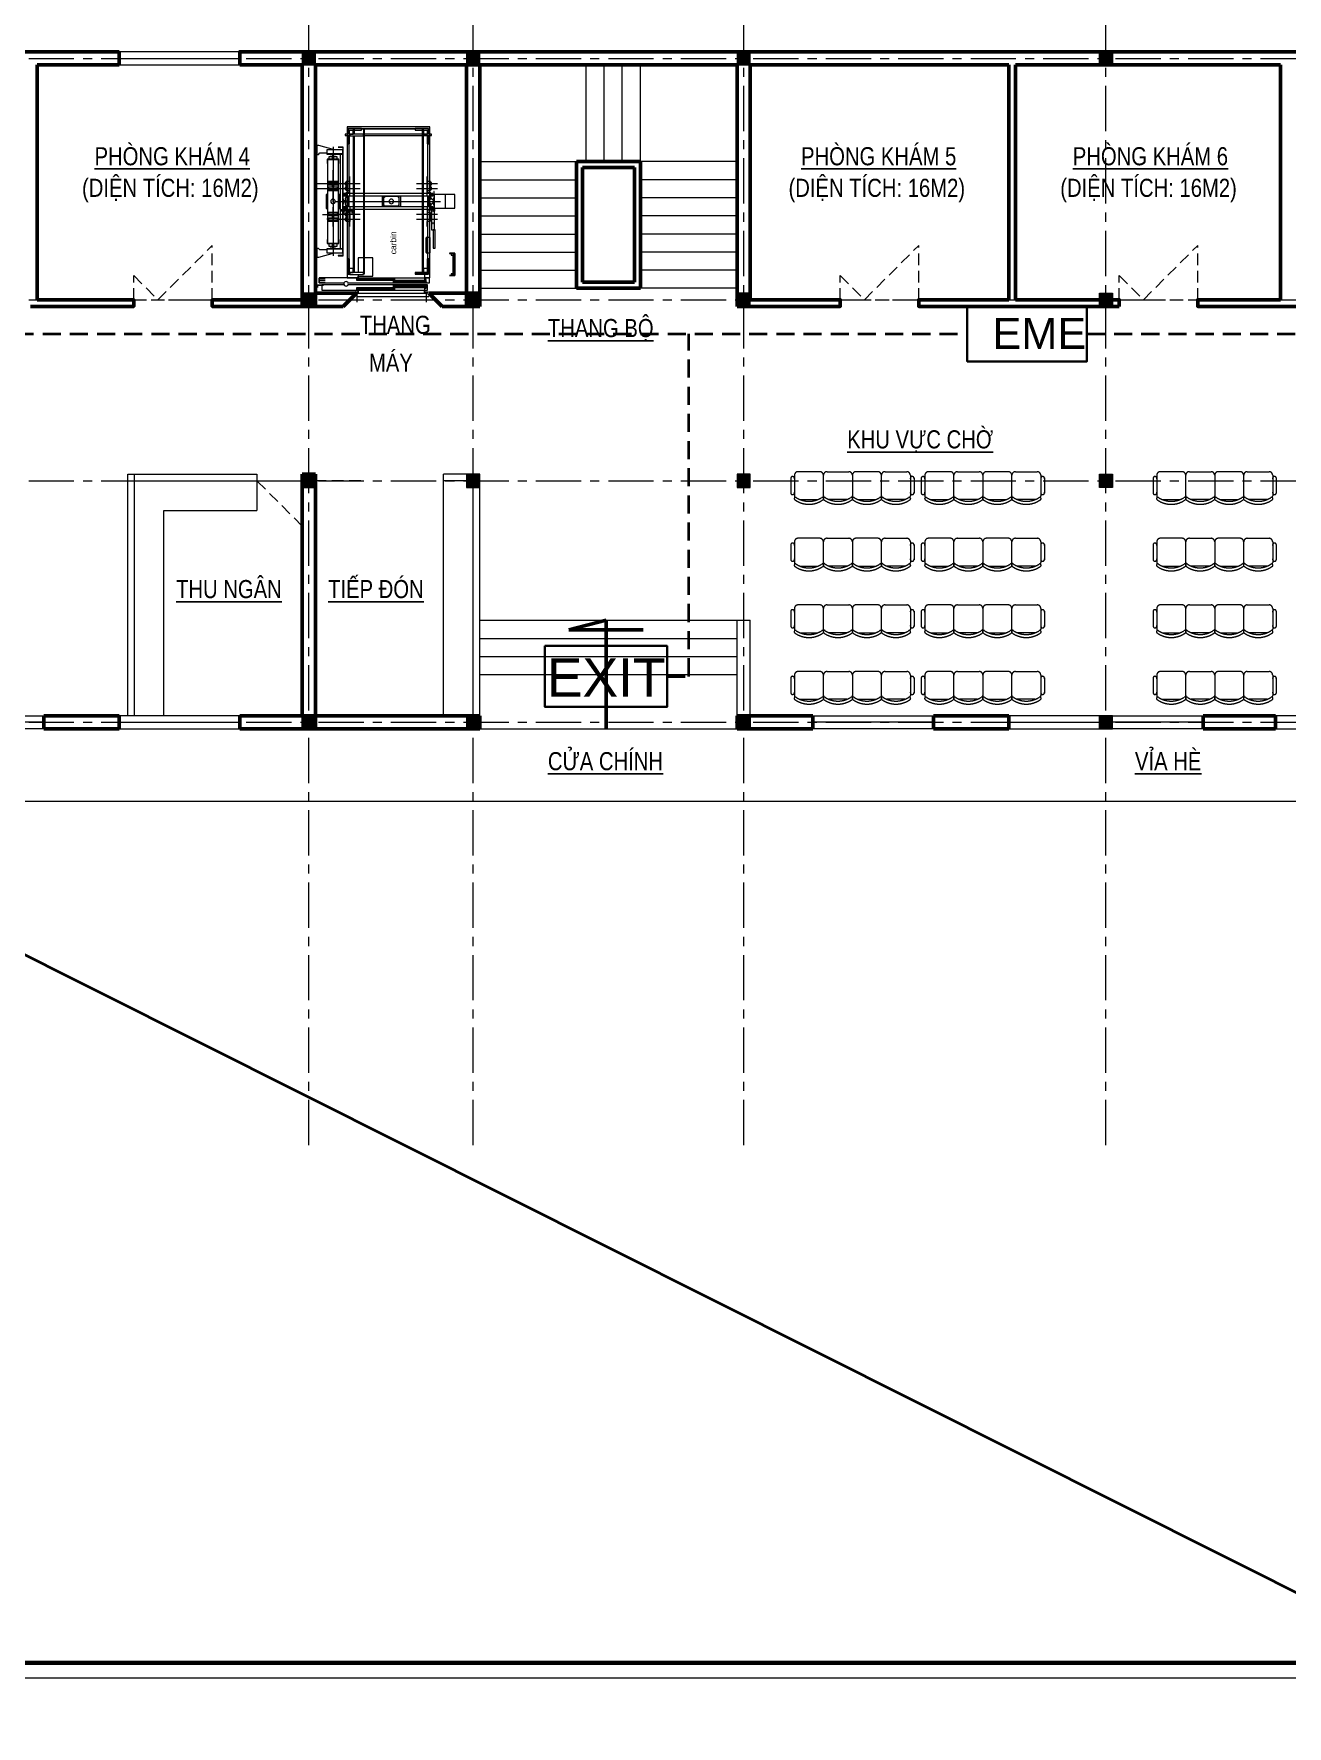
# Model space of a CAD drawing. Header units: millimetres. Extents: x 1109421 to 1726579, y -247837 to 144927.
# Drawn here: x 1323439 to 1344194, y -50294 to -22257 of the extents above; entities that cross this region are included whole.
import ezdxf
from ezdxf.enums import TextEntityAlignment as Align

# ---------------------------------------------------------------- set-up
doc = ezdxf.new("R2010")
doc.units = ezdxf.units.MM
doc.header["$LTSCALE"] = 600
doc.header["$MEASUREMENT"] = 0
for name, pattern in [('00_Hidden', [2.4, 1.6, -0.8]), ('CENTER', [2, 1.25, -0.25, 0.25, -0.25]), ('CHU VA GHI CHU - Copy$0$HIDDEN', [0.375, 0.25, -0.125]), ('DASHED', [0.75, 0.5, -0.25])]:
    doc.linetypes.add(name, pattern=pattern)
doc.layers.get('0').update_dxf_attribs({"lineweight": 0})
doc.layers.get('Defpoints').update_dxf_attribs({"lineweight": 0})
for name, color, linetype, lineweight in [('cat1', 30, 'Continuous', 50), ('cot', 40, 'Continuous', 13), ('HATCH-1', 250, 'Continuous', 9), ('Khungten_LCDI', 7, 'Continuous', 25), ('LC Net thay', 7, 'Continuous', 25), ('LC Text1', 3, 'Continuous', 20), ('LC Text2', 7, 'Continuous', 25), ('Noi that', 35, 'Continuous', 9), ('Noi that T2', 159, 'CHU VA GHI CHU - Copy$0$HIDDEN', 9), ('noithat', 125, 'Continuous', 9), ('PCCC - CHUA CHAY - ONG D80', 30, 'Continuous', 35), ('PCCC - EXIT - THIET BI', 5, 'Continuous', 30), ('PCCC-ATTOMAT', 3, 'Continuous', 30), ('PCCC-BAO CHAY - DAY', 3, 'DASHED', 35), ('thay1', 63, 'Continuous', 18), ('truc', 76, 'CENTER', 9)]:
    doc.layers.add(name, color=color, linetype=linetype, lineweight=lineweight)
doc.styles.add('chu theo TCVN', font='arial.ttf')
doc.styles.add('Khungten', font='VHAVAN.TTF', dxfattribs={"width": 0.9, "height": 5000})
doc.styles.add('T2', font='VHARIAL.TTF', dxfattribs={"width": 0.8})
doc.styles.add('Than may th7-8 - 110518$0$ARIAL', font='arial.ttf')
doc.styles.add('Title', font='VHBLACK.TTF')

# ---------------------------------------------------------------- blocks, each defined once
blk = doc.blocks.new('c330x450')
at = {"layer": 'cot', "ltscale": 2}
h = blk.add_hatch(color=256, dxfattribs=at)
h.dxf.hatch_style = 1
h.paths.add_polyline_path([(897343, 22412), (897563, 22412), (897563, 22632), (897343, 22632)])
blk.add_lwpolyline([(897343, 22412), (897563, 22412), (897563, 22632), (897343, 22632)], close=True, dxfattribs=at)
blk = doc.blocks.new('tm1')
at = {"layer": 'HATCH-1', "color": 250}
for p, q in [((483, 2634), (483, 2614)), ((558, 2634), (483, 2634)), ((483, 2614), (558, 2614)), ((513, 2755), (513, 255)), ((1883, 2755), (513, 2755)), ((547, 2699), (522, 2699)), ((522, 2699), (522, 2634)), ((547, 2699), (522, 2699)), ((522, 2699), (522, 2634)), ((522, 2614), (522, 2474)), ((522, 2614), (522, 2474)), ((530, 2727), (530, 2702)), ((755, 2727), (530, 2727)), ((530, 2727), (530, 2702)), ((755, 2727), (530, 2727)), ((530, 2702), (530, 2699)), ((615, 2702), (530, 2702)), ((530, 2702), (615, 2702)), ((530, 2702), (530, 2699)), ((615, 2702), (530, 2702)), ((530, 2702), (615, 2702)), ((530, 2699), (615, 2699)), ((530, 2699), (615, 2699)), ((550, 2699), (547, 2699)), ((547, 2699), (547, 2634)), ((547, 2634), (547, 2699)), ((550, 2699), (547, 2699)), ((547, 2699), (547, 2634)), ((547, 2634), (547, 2699)), ((547, 2614), (547, 2474)), ((547, 2474), (547, 2614)), ((547, 2614), (547, 2474)), ((547, 2474), (547, 2614)), ((550, 2699), (550, 2634)), ((615, 2699), (550, 2699)), ((550, 2699), (550, 2634)), ((615, 2699), (550, 2699)), ((550, 2634), (550, 2699)), ((550, 2634), (550, 2699)), ((550, 2634), (615, 2634)), ((550, 2634), (615, 2634)), ((550, 2474), (550, 2614)), ((550, 2474), (550, 2614)), ((558, 2634), (558, 2604)), ((785, 2634), (558, 2634)), ((558, 2604), (785, 2604)), ((635, 2720), (615, 2720)), ((615, 2720), (615, 2634)), ((615, 2634), (615, 2699)), ((615, 2634), (615, 2699)), ((615, 2604), (615, 341)), ((635, 2634), (635, 2720)), ((755, 2702), (635, 2702)), ((635, 2702), (755, 2702)), ((755, 2702), (635, 2702)), ((635, 2702), (755, 2702)), ((635, 2699), (755, 2699)), ((635, 2699), (755, 2699)), ((635, 341), (635, 2604)), ((755, 2702), (755, 2727)), ((755, 2702), (755, 2727)), ((1640, 2723), (755, 2723)), ((755, 2720), (1640, 2720)), ((755, 2699), (755, 2702)), ((755, 2699), (755, 2702)), ((805, 2720), (785, 2720)), ((785, 2720), (785, 320)), ((785, 2604), (785, 2634)), ((805, 320), (805, 2720)), ((1760, 2634), (805, 2634)), ((805, 2614), (1760, 2614)), ((1640, 2727), (1640, 2702)), ((1865, 2727), (1640, 2727)), ((1640, 2727), (1640, 2702)), ((1865, 2727), (1640, 2727)), ((1640, 2702), (1640, 2699)), ((1760, 2702), (1640, 2702)), ((1640, 2702), (1760, 2702)), ((1640, 2702), (1640, 2699)), ((1760, 2702), (1640, 2702)), ((1640, 2702), (1760, 2702)), ((1640, 2699), (1760, 2699)), ((1640, 2699), (1760, 2699)), ((1780, 2720), (1760, 2720)), ((1760, 2720), (1760, 320)), ((1780, 320), (1780, 2720)), ((1865, 2702), (1780, 2702)), ((1780, 2702), (1865, 2702)), ((1865, 2702), (1780, 2702)), ((1780, 2702), (1865, 2702)), ((1780, 2699), (1780, 2634)), ((1845, 2699), (1780, 2699)), ((1780, 2699), (1865, 2699)), ((1780, 2699), (1780, 2634)), ((1845, 2699), (1780, 2699)), ((1780, 2699), (1865, 2699)), ((1780, 2634), (1845, 2634)), ((1913, 2634), (1780, 2634)), ((1780, 2634), (1845, 2634)), ((1780, 2614), (1913, 2614)), ((1845, 2634), (1845, 2699)), ((1848, 2699), (1845, 2699)), ((1845, 2699), (1845, 2634)), ((1845, 2634), (1845, 2699)), ((1848, 2699), (1845, 2699)), ((1845, 2699), (1845, 2634)), ((1845, 2614), (1845, 2474)), ((1845, 2614), (1845, 2474)), ((1848, 2634), (1848, 2699)), ((1873, 2699), (1848, 2699)), ((1848, 2699), (1848, 2634)), ((1848, 2634), (1848, 2699)), ((1873, 2699), (1848, 2699)), ((1848, 2699), (1848, 2634)), ((1848, 2474), (1848, 2614)), ((1848, 2614), (1848, 2474)), ((1848, 2474), (1848, 2614)), ((1848, 2614), (1848, 2474)), ((1865, 2702), (1865, 2727)), ((1865, 2702), (1865, 2727)), ((1865, 2699), (1865, 2702)), ((1865, 2699), (1865, 2702)), ((1873, 2634), (1873, 2699)), ((1873, 2634), (1873, 2699)), ((1873, 2474), (1873, 2614)), ((1873, 2474), (1873, 2614)), ((1883, 255), (1883, 2755)), ((1913, 2614), (1913, 2634)), ((8, 2444), (8, 2299)), ((14, 2444), (8, 2444)), ((8, 2299), (14, 2299)), ((14, 2299), (14, 2444)), ((49, 2444), (14, 2444)), ((14, 2444), (14, 2299)), ((14, 2299), (39, 2299)), ((39, 2299), (64, 2324)), ((304, 2372), (49, 2444)), ((64, 2324), (181, 2324)), ((446, 2372), (181, 2372)), ((181, 2372), (181, 2307)), ((181, 2307), (181, 2304)), ((446, 2307), (181, 2307)), ((181, 2304), (443, 2304)), ((214, 2259), (214, 2220)), ((273, 2259), (214, 2259)), ((236, 2304), (236, 2296)), ((325, 2304), (236, 2304)), ((236, 2296), (273, 2296)), ((273, 2261), (256, 2261)), ((256, 2261), (256, 2259)), ((271, 2220), (271, 2249)), ((271, 2249), (273, 2249)), ((273, 2296), (273, 2242)), ((273, 2259), (273, 2261)), ((281, 2423), (281, 617)), ((289, 2242), (289, 2296)), ((289, 2296), (325, 2296)), ((306, 2261), (289, 2261)), ((289, 2261), (289, 2259)), ((348, 2259), (289, 2259)), ((289, 2249), (291, 2249)), ((291, 2249), (291, 2220)), ((306, 2259), (306, 2261)), ((325, 2296), (325, 2304)), ((348, 2220), (348, 2259)), ((369, 2419), (369, 2418)), ((447, 2419), (369, 2419)), ((369, 2418), (446, 2418)), ((401, 2304), (401, 736)), ((406, 736), (406, 2304)), ((443, 2304), (443, 2257)), ((443, 2257), (446, 2257)), ((446, 2418), (446, 1628)), ((446, 2307), (446, 2372)), ((446, 2257), (446, 2307)), ((446, 1628), (446, 2257)), ((447, 1628), (447, 2419)), ((522, 2474), (547, 2474)), ((522, 2474), (547, 2474)), ((545, 2474), (545, 1650)), ((547, 2474), (550, 2474)), ((547, 2474), (550, 2474)), ((548, 1650), (548, 2474)), ((1845, 2474), (1848, 2474)), ((1845, 2474), (1848, 2474)), ((1848, 2474), (1848, 1650)), ((1848, 2474), (1873, 2474)), ((1848, 2474), (1873, 2474)), ((1851, 1650), (1851, 2474)), ((376, 2220), (186, 2220)), ((186, 2220), (186, 2150)), ((186, 2150), (189, 2150)), ((189, 2217), (373, 2217)), ((189, 2150), (189, 2217)), ((373, 2217), (189, 2217)), ((189, 2217), (189, 1848)), ((214, 2220), (271, 2220)), ((271, 2222), (276, 2222)), ((273, 2242), (289, 2242)), ((286, 2242), (276, 2242)), ((276, 2222), (276, 2242)), ((276, 2237), (286, 2237)), ((286, 2237), (276, 2237)), ((276, 2227), (286, 2227)), ((281, 1955), (281, 2035)), ((286, 2242), (286, 2222)), ((286, 2222), (291, 2222)), ((291, 2220), (348, 2220)), ((373, 2217), (373, 2150)), ((373, 1848), (373, 2217)), ((373, 2150), (376, 2150)), ((376, 2150), (376, 2220)), ((6, 1815), (383, 1815)), ((6, 1735), (383, 1735)), ((189, 1848), (189, 1842)), ((373, 1848), (189, 1848)), ((189, 1842), (189, 1707)), ((373, 1842), (189, 1842)), ((189, 1842), (373, 1842)), ((189, 1707), (189, 1701)), ((373, 1707), (189, 1707)), ((189, 1707), (373, 1707)), ((189, 1701), (189, 1338)), ((189, 1701), (373, 1701)), ((211, 1835), (206, 1835)), ((206, 1835), (206, 1795)), ((206, 1795), (211, 1795)), ((211, 1755), (206, 1755)), ((206, 1755), (206, 1715)), ((206, 1715), (211, 1715)), ((228, 1835), (211, 1835)), ((211, 1795), (228, 1795)), ((228, 1755), (211, 1755)), ((211, 1715), (228, 1715)), ((252, 1835), (228, 1835)), ((228, 1795), (252, 1795)), ((252, 1755), (228, 1755)), ((228, 1715), (252, 1715)), ((281, 1835), (252, 1835)), ((252, 1795), (281, 1795)), ((281, 1755), (252, 1755)), ((252, 1715), (281, 1715)), ((269, 1837), (268, 1837)), ((268, 1837), (268, 1835)), ((268, 1795), (268, 1755)), ((268, 1715), (268, 1712)), ((268, 1712), (269, 1712)), ((272, 1837), (269, 1837)), ((269, 1712), (272, 1712)), ((276, 1837), (272, 1837)), ((272, 1712), (276, 1712)), ((281, 1837), (276, 1837)), ((276, 1712), (281, 1712)), ((281, 1515), (281, 1955)), ((285, 1837), (281, 1837)), ((309, 1835), (281, 1835)), ((281, 1795), (309, 1795)), ((309, 1755), (281, 1755)), ((281, 1715), (309, 1715)), ((281, 1712), (285, 1712)), ((290, 1837), (285, 1837)), ((285, 1712), (290, 1712)), ((292, 1837), (290, 1837)), ((290, 1712), (292, 1712)), ((293, 1837), (292, 1837)), ((292, 1712), (293, 1712)), ((293, 1835), (293, 1837)), ((293, 1755), (293, 1795)), ((293, 1712), (293, 1715)), ((334, 1835), (309, 1835)), ((309, 1795), (334, 1795)), ((334, 1755), (309, 1755)), ((309, 1715), (334, 1715)), ((350, 1835), (334, 1835)), ((334, 1795), (350, 1795)), ((350, 1755), (334, 1755)), ((334, 1715), (350, 1715)), ((356, 1835), (350, 1835)), ((350, 1795), (356, 1795)), ((356, 1755), (350, 1755)), ((350, 1715), (356, 1715)), ((356, 1795), (356, 1835)), ((356, 1715), (356, 1755)), ((373, 1842), (373, 1848)), ((373, 1707), (373, 1842)), ((373, 1701), (373, 1707)), ((373, 1338), (373, 1701)), ((383, 1815), (733, 1815)), ((383, 1735), (733, 1735)), ((441, 1685), (441, 1624)), ((445, 1685), (441, 1685)), ((445, 1628), (445, 1685)), ((488, 1835), (483, 1835)), ((483, 1835), (483, 1795)), ((483, 1795), (488, 1795)), ((488, 1755), (483, 1755)), ((483, 1755), (483, 1715)), ((483, 1715), (488, 1715)), ((498, 1835), (488, 1835)), ((488, 1795), (498, 1795)), ((498, 1755), (488, 1755)), ((488, 1715), (498, 1715)), ((545, 1848), (498, 1848)), ((498, 1848), (498, 1701)), ((498, 1701), (545, 1701)), ((558, 1855), (558, 1935)), ((558, 1615), (558, 1855)), ((1663, 1815), (2013, 1815)), ((1663, 1735), (2013, 1735)), ((1838, 1855), (1838, 1935)), ((1838, 1615), (1838, 1855)), ((1898, 1848), (1851, 1848)), ((1851, 1701), (1898, 1701)), ((1898, 1701), (1898, 1848)), ((1907, 1835), (1898, 1835)), ((1898, 1795), (1907, 1795)), ((1907, 1755), (1898, 1755)), ((1898, 1715), (1907, 1715)), ((1913, 1835), (1907, 1835)), ((1907, 1795), (1913, 1795)), ((1913, 1755), (1907, 1755)), ((1907, 1715), (1913, 1715)), ((1913, 1795), (1913, 1835)), ((1913, 1715), (1913, 1755)), ((1955, 1685), (1951, 1685)), ((1951, 1685), (1951, 1628)), ((1955, 1624), (1955, 1685)), ((189, 1634), (166, 1634)), ((166, 1634), (166, 1405)), ((166, 1405), (189, 1405)), ((246, 1534), (243, 1520)), ((243, 1520), (246, 1506)), ((254, 1547), (246, 1534)), ((246, 1506), (254, 1493)), ((266, 1555), (254, 1547)), ((254, 1493), (266, 1485)), ((281, 1557), (266, 1555)), ((266, 1485), (281, 1482)), ((295, 1555), (281, 1557)), ((281, 1482), (295, 1485)), ((281, 1185), (281, 1425)), ((307, 1547), (295, 1555)), ((295, 1485), (307, 1493)), ((315, 1534), (307, 1547)), ((307, 1493), (315, 1506)), ((318, 1520), (315, 1534)), ((315, 1506), (318, 1520)), ((327, 1520), (2061, 1520)), ((395, 1634), (373, 1634)), ((373, 1405), (395, 1405)), ((395, 1405), (395, 1634)), ((441, 1624), (512, 1624)), ((441, 1415), (441, 1355)), ((512, 1415), (441, 1415)), ((516, 1628), (445, 1628)), ((445, 1355), (445, 1411)), ((445, 1411), (516, 1411)), ((446, 1415), (446, 1624)), ((446, 1624), (446, 1564)), ((446, 1564), (447, 1564)), ((454, 1564), (446, 1564)), ((446, 1564), (446, 1475)), ((447, 1475), (446, 1475)), ((446, 1475), (446, 1415)), ((446, 1475), (454, 1475)), ((446, 1382), (446, 1411)), ((446, 1411), (446, 1382)), ((447, 1564), (447, 1624)), ((447, 1415), (447, 1475)), ((447, 1382), (447, 1411)), ((454, 1528), (454, 1564)), ((483, 1528), (454, 1528)), ((454, 1512), (483, 1512)), ((454, 1475), (454, 1512)), ((463, 1650), (463, 1610)), ((615, 1650), (463, 1650)), ((463, 1610), (615, 1610)), ((463, 1430), (463, 1390)), ((615, 1430), (463, 1430)), ((490, 1572), (483, 1572)), ((483, 1572), (483, 1467)), ((483, 1467), (490, 1467)), ((490, 1587), (490, 1453)), ((529, 1587), (490, 1587)), ((490, 1453), (529, 1453)), ((545, 1660), (493, 1660)), ((493, 1660), (493, 1650)), ((493, 1610), (493, 1587)), ((493, 1453), (493, 1430)), ((500, 1510), (500, 1530)), ((500, 1530), (529, 1530)), ((529, 1510), (500, 1510)), ((508, 1528), (528, 1528)), ((508, 1512), (508, 1528)), ((528, 1512), (508, 1512)), ((512, 1624), (512, 1587)), ((512, 1528), (512, 1512)), ((512, 1453), (512, 1415)), ((516, 1587), (516, 1628)), ((516, 1512), (516, 1528)), ((516, 1411), (516, 1453)), ((523, 1610), (523, 1587)), ((523, 1528), (523, 1512)), ((523, 1453), (523, 1430)), ((528, 1528), (528, 1530)), ((528, 1510), (528, 1512)), ((529, 1530), (529, 1587)), ((529, 1453), (529, 1510)), ((545, 1610), (545, 1430)), ((548, 1430), (548, 1610)), ((558, 1425), (558, 1185)), ((785, 1650), (635, 1650)), ((635, 1610), (785, 1610)), ((785, 1430), (635, 1430)), ((1760, 1650), (805, 1650)), ((805, 1610), (1760, 1610)), ((1760, 1430), (805, 1430)), ((1094, 1610), (1094, 1430)), ((1118, 1600), (1118, 1440)), ((1378, 1600), (1118, 1600)), ((1378, 1440), (1118, 1440)), ((1118, 1440), (1118, 1430)), ((1118, 1440), (1378, 1440)), ((1131, 1592), (1130, 1591)), ((1130, 1591), (1130, 1590)), ((1130, 1590), (1130, 1589)), ((1130, 1589), (1131, 1588)), ((1131, 1452), (1130, 1451)), ((1130, 1451), (1130, 1450)), ((1130, 1450), (1130, 1449)), ((1130, 1449), (1131, 1448)), ((1132, 1592), (1131, 1592)), ((1131, 1588), (1132, 1588)), ((1132, 1452), (1131, 1452)), ((1131, 1448), (1132, 1448)), ((1133, 1592), (1132, 1592)), ((1132, 1588), (1133, 1587)), ((1133, 1452), (1132, 1452)), ((1132, 1448), (1133, 1447)), ((1134, 1592), (1133, 1592)), ((1133, 1587), (1134, 1588)), ((1134, 1452), (1133, 1452)), ((1133, 1447), (1134, 1448)), ((1135, 1591), (1134, 1592)), ((1134, 1592), (1134, 1592)), ((1134, 1588), (1135, 1589)), ((1134, 1588), (1134, 1588)), ((1135, 1451), (1134, 1452)), ((1134, 1452), (1134, 1452)), ((1134, 1448), (1135, 1449)), ((1134, 1448), (1134, 1448)), ((1135, 1590), (1135, 1591)), ((1135, 1589), (1135, 1590)), ((1135, 1450), (1135, 1451)), ((1135, 1449), (1135, 1450)), ((1213, 1534), (1210, 1520)), ((1210, 1520), (1213, 1506)), ((1221, 1547), (1213, 1534)), ((1213, 1506), (1221, 1493)), ((1233, 1555), (1221, 1547)), ((1221, 1493), (1233, 1485)), ((1248, 1557), (1233, 1555)), ((1233, 1485), (1248, 1482)), ((1262, 1555), (1248, 1557)), ((1248, 1482), (1262, 1485)), ((1274, 1547), (1262, 1555)), ((1262, 1485), (1274, 1493)), ((1282, 1534), (1274, 1547)), ((1274, 1493), (1282, 1506)), ((1285, 1520), (1282, 1534)), ((1282, 1506), (1285, 1520)), ((1361, 1592), (1360, 1591)), ((1360, 1591), (1360, 1590)), ((1360, 1590), (1360, 1589)), ((1360, 1589), (1361, 1588)), ((1361, 1452), (1360, 1451)), ((1360, 1451), (1360, 1450)), ((1360, 1450), (1360, 1449)), ((1360, 1449), (1361, 1448)), ((1362, 1592), (1361, 1592)), ((1361, 1588), (1362, 1588)), ((1362, 1452), (1361, 1452)), ((1361, 1448), (1362, 1448)), ((1363, 1592), (1362, 1592)), ((1362, 1588), (1363, 1587)), ((1363, 1452), (1362, 1452)), ((1362, 1448), (1363, 1447)), ((1364, 1592), (1363, 1592)), ((1363, 1587), (1364, 1588)), ((1364, 1452), (1363, 1452)), ((1363, 1447), (1364, 1448)), ((1365, 1591), (1364, 1592)), ((1364, 1592), (1364, 1592)), ((1364, 1588), (1365, 1589)), ((1364, 1588), (1364, 1588)), ((1365, 1451), (1364, 1452)), ((1364, 1452), (1364, 1452)), ((1364, 1448), (1365, 1449)), ((1364, 1448), (1364, 1448)), ((1365, 1590), (1365, 1591)), ((1365, 1589), (1365, 1590)), ((1365, 1450), (1365, 1451)), ((1365, 1449), (1365, 1450)), ((1378, 1440), (1378, 1600)), ((1378, 1430), (1378, 1440)), ((1402, 1430), (1402, 1610)), ((1933, 1650), (1780, 1650)), ((1780, 1610), (1933, 1610)), ((1933, 1430), (1780, 1430)), ((1838, 1425), (1838, 1185)), ((1848, 1610), (1848, 1430)), ((1903, 1660), (1851, 1660)), ((1851, 1430), (1851, 1610)), ((1866, 1587), (1866, 1530)), ((1905, 1587), (1866, 1587)), ((1866, 1530), (1874, 1530)), ((1866, 1510), (1866, 1453)), ((1874, 1510), (1866, 1510)), ((1866, 1453), (1905, 1453)), ((1868, 1530), (1868, 1528)), ((1868, 1528), (1874, 1528)), ((1874, 1512), (1868, 1512)), ((1868, 1512), (1868, 1510)), ((1875, 1534), (1872, 1520)), ((1872, 1520), (1875, 1506)), ((1873, 1587), (1873, 1610)), ((1873, 1523), (1873, 1528)), ((1873, 1512), (1873, 1517)), ((1873, 1430), (1873, 1453)), ((1883, 1547), (1875, 1534)), ((1875, 1506), (1883, 1493)), ((1951, 1628), (1880, 1628)), ((1880, 1628), (1880, 1587)), ((1880, 1453), (1880, 1411)), ((1880, 1411), (1951, 1411)), ((1895, 1555), (1883, 1547)), ((1883, 1493), (1895, 1485)), ((1884, 1624), (1955, 1624)), ((1884, 1587), (1884, 1624)), ((1884, 1415), (1884, 1453)), ((1955, 1415), (1884, 1415)), ((1910, 1557), (1895, 1555)), ((1895, 1485), (1910, 1482)), ((1903, 1650), (1903, 1660)), ((1903, 1587), (1903, 1610)), ((1903, 1430), (1903, 1453)), ((1905, 1557), (1905, 1587)), ((1913, 1572), (1905, 1572)), ((1905, 1453), (1905, 1483)), ((1905, 1467), (1913, 1467)), ((1924, 1555), (1910, 1557)), ((1910, 1482), (1924, 1485)), ((1913, 1557), (1913, 1572)), ((1913, 1467), (1913, 1483)), ((1936, 1547), (1924, 1555)), ((1924, 1485), (1936, 1493)), ((1933, 1610), (1933, 1650)), ((1933, 1390), (1933, 1430)), ((1944, 1534), (1936, 1547)), ((1936, 1493), (1944, 1506)), ((1950, 1564), (1942, 1564)), ((1942, 1564), (1942, 1538)), ((1942, 1502), (1942, 1475)), ((1942, 1475), (1950, 1475)), ((1947, 1520), (1944, 1534)), ((1944, 1506), (1947, 1520)), ((1951, 1632), (1950, 1632)), ((1950, 1632), (1950, 1628)), ((1950, 1624), (1950, 1415)), ((1950, 1475), (1950, 1564)), ((1950, 1411), (1950, 1407)), ((1950, 1407), (1951, 1407)), ((1950, 1407), (1950, 1390)), ((1951, 1411), (1951, 1355)), ((1956, 1632), (1955, 1632)), ((1955, 1355), (1955, 1415)), ((1955, 1407), (1956, 1407)), ((2146, 1632), (1956, 1632)), ((1956, 1632), (1956, 1407)), ((1956, 1407), (1956, 1632)), ((1956, 1407), (2146, 1407)), ((1970, 1390), (1970, 1407)), ((2300, 1632), (2146, 1632)), ((2146, 1407), (2146, 1632)), ((2146, 1407), (2300, 1407)), ((2300, 1407), (2300, 1632)), ((106, 1305), (383, 1305)), ((381, 1225), (181, 1225)), ((373, 1338), (189, 1338)), ((189, 1338), (189, 1332)), ((189, 1332), (373, 1332)), ((373, 1332), (189, 1332)), ((189, 1332), (189, 1197)), ((189, 1197), (373, 1197)), ((373, 1197), (189, 1197)), ((189, 1197), (189, 1191)), ((189, 1191), (189, 823)), ((189, 1191), (373, 1191)), ((211, 1325), (206, 1325)), ((206, 1325), (206, 1285)), ((206, 1285), (211, 1285)), ((211, 1245), (206, 1245)), ((206, 1245), (206, 1205)), ((206, 1205), (211, 1205)), ((228, 1325), (211, 1325)), ((211, 1285), (228, 1285)), ((228, 1245), (211, 1245)), ((211, 1205), (228, 1205)), ((252, 1325), (228, 1325)), ((228, 1285), (252, 1285)), ((252, 1245), (228, 1245)), ((228, 1205), (252, 1205)), ((281, 1325), (252, 1325)), ((252, 1285), (281, 1285)), ((281, 1245), (252, 1245)), ((252, 1205), (281, 1205)), ((269, 1330), (268, 1330)), ((268, 1330), (268, 1327)), ((269, 1327), (268, 1327)), ((268, 1327), (268, 1325)), ((268, 1285), (268, 1245)), ((268, 1205), (268, 1202)), ((268, 1202), (269, 1202)), ((272, 1330), (269, 1330)), ((271, 1327), (269, 1327)), ((269, 1202), (271, 1202)), ((276, 1327), (271, 1327)), ((271, 1202), (276, 1202)), ((276, 1330), (272, 1330)), ((281, 1330), (276, 1330)), ((281, 1327), (276, 1327)), ((276, 1202), (281, 1202)), ((285, 1330), (281, 1330)), ((286, 1327), (281, 1327)), ((309, 1325), (281, 1325)), ((281, 1285), (309, 1285)), ((309, 1245), (281, 1245)), ((281, 1205), (309, 1205)), ((281, 1202), (286, 1202)), ((281, 1105), (281, 1185)), ((290, 1330), (285, 1330)), ((290, 1327), (286, 1327)), ((286, 1202), (290, 1202)), ((292, 1330), (290, 1330)), ((293, 1327), (290, 1327)), ((290, 1202), (293, 1202)), ((293, 1330), (292, 1330)), ((293, 1327), (293, 1330)), ((294, 1327), (293, 1327)), ((293, 1202), (294, 1202)), ((294, 1325), (294, 1327)), ((294, 1245), (294, 1285)), ((294, 1202), (294, 1205)), ((334, 1325), (309, 1325)), ((309, 1285), (334, 1285)), ((334, 1245), (309, 1245)), ((309, 1205), (334, 1205)), ((350, 1325), (334, 1325)), ((334, 1285), (350, 1285)), ((350, 1245), (334, 1245)), ((334, 1205), (350, 1205)), ((356, 1325), (350, 1325)), ((350, 1285), (356, 1285)), ((356, 1245), (350, 1245)), ((350, 1205), (356, 1205)), ((356, 1285), (356, 1325)), ((356, 1205), (356, 1245)), ((373, 1332), (373, 1338)), ((373, 1197), (373, 1332)), ((373, 1191), (373, 1197)), ((373, 823), (373, 1191)), ((733, 1305), (383, 1305)), ((383, 1225), (733, 1225)), ((418, 1382), (418, 1381)), ((441, 1382), (418, 1382)), ((418, 1381), (418, 1379)), ((418, 1379), (418, 1376)), ((418, 1376), (418, 1372)), ((418, 1372), (418, 1368)), ((418, 1368), (418, 1365)), ((418, 1365), (418, 1363)), ((418, 1363), (418, 1362)), ((418, 1362), (441, 1362)), ((441, 1355), (445, 1355)), ((463, 1382), (445, 1382)), ((445, 1362), (463, 1362)), ((446, 783), (446, 1362)), ((446, 1362), (446, 622)), ((447, 621), (447, 1362)), ((463, 1390), (615, 1390)), ((463, 1390), (463, 1324)), ((463, 1324), (468, 1324)), ((468, 1324), (468, 1390)), ((593, 1382), (468, 1382)), ((468, 1362), (593, 1362)), ((488, 1325), (483, 1325)), ((483, 1325), (483, 1285)), ((483, 1285), (488, 1285)), ((488, 1245), (483, 1245)), ((483, 1245), (483, 1205)), ((483, 1205), (488, 1205)), ((498, 1325), (488, 1325)), ((488, 1285), (498, 1285)), ((498, 1245), (488, 1245)), ((488, 1205), (498, 1205)), ((493, 1390), (493, 1382)), ((545, 1338), (498, 1338)), ((498, 1338), (498, 1191)), ((498, 1191), (545, 1191)), ((545, 1390), (545, 1382)), ((545, 1362), (545, 566)), ((548, 1382), (548, 1390)), ((548, 566), (548, 1362)), ((558, 1105), (558, 1185)), ((593, 1390), (593, 1324)), ((593, 1324), (598, 1324)), ((598, 1324), (598, 1390)), ((635, 1390), (785, 1390)), ((805, 1390), (1760, 1390)), ((2013, 1305), (1663, 1305)), ((1663, 1225), (2013, 1225)), ((1780, 1390), (1933, 1390)), ((1838, 1105), (1838, 1185)), ((1848, 1390), (1848, 566)), ((1851, 566), (1851, 1390)), ((1851, 1380), (1903, 1380)), ((1898, 1338), (1851, 1338)), ((1851, 1191), (1898, 1191)), ((1898, 1191), (1898, 1338)), ((1907, 1325), (1898, 1325)), ((1898, 1285), (1907, 1285)), ((1907, 1245), (1898, 1245)), ((1898, 1205), (1907, 1205)), ((1903, 1380), (1903, 1390)), ((1913, 1325), (1907, 1325)), ((1907, 1285), (1913, 1285)), ((1913, 1245), (1907, 1245)), ((1907, 1205), (1913, 1205)), ((1951, 1380), (1913, 1380)), ((1913, 1380), (1913, 1050)), ((1913, 1285), (1913, 1325)), ((1913, 1205), (1913, 1245)), ((1935, 1363), (1934, 1362)), ((1934, 1362), (1934, 1360)), ((1934, 1360), (1934, 1358)), ((1934, 1358), (1935, 1357)), ((1935, 1163), (1934, 1162)), ((1934, 1162), (1934, 1160)), ((1934, 1160), (1934, 1158)), ((1934, 1158), (1935, 1157)), ((1936, 1364), (1935, 1363)), ((1935, 1357), (1936, 1356)), ((1936, 1164), (1935, 1163)), ((1935, 1157), (1936, 1156)), ((1938, 1364), (1936, 1364)), ((1936, 1356), (1938, 1356)), ((1938, 1164), (1936, 1164)), ((1936, 1156), (1938, 1156)), ((1939, 1364), (1938, 1364)), ((1938, 1356), (1939, 1356)), ((1939, 1164), (1938, 1164)), ((1938, 1156), (1939, 1156)), ((1940, 1363), (1939, 1364)), ((1939, 1356), (1940, 1357)), ((1940, 1163), (1939, 1164)), ((1939, 1156), (1940, 1157)), ((1941, 1362), (1940, 1363)), ((1940, 1357), (1941, 1358)), ((1941, 1162), (1940, 1163)), ((1940, 1157), (1941, 1158)), ((1942, 1360), (1941, 1362)), ((1941, 1358), (1942, 1360)), ((1942, 1160), (1941, 1162)), ((1941, 1158), (1942, 1160)), ((1950, 1390), (1951, 1390)), ((1951, 1390), (1950, 1390)), ((1950, 1390), (1950, 1380)), ((1951, 1355), (1955, 1355)), ((1955, 1390), (1970, 1390)), ((1970, 1390), (1955, 1390)), ((1963, 1380), (1955, 1380)), ((1963, 1050), (1963, 1380)), ((1963, 1360), (1970, 1360)), ((1970, 1360), (1970, 1390)), ((186, 890), (186, 820)), ((189, 890), (186, 890)), ((189, 823), (189, 890)), ((373, 890), (373, 823)), ((376, 890), (373, 890)), ((376, 820), (376, 890)), ((1848, 920), (1823, 920)), ((1823, 920), (1823, 670)), ((1848, 920), (1823, 920)), ((1823, 920), (1823, 670)), ((1826, 917), (1848, 917)), ((1826, 673), (1826, 917)), ((1848, 917), (1848, 920)), ((1888, 920), (1851, 920)), ((1888, 670), (1888, 920)), ((1913, 1050), (1963, 1050)), ((1975, 1048), (1939, 1048)), ((1939, 1048), (1939, 748)), ((1975, 748), (1975, 1048)), ((8, 741), (8, 596)), ((14, 741), (8, 741)), ((8, 596), (14, 596)), ((14, 596), (14, 741)), ((39, 741), (14, 741)), ((14, 741), (14, 596)), ((14, 596), (49, 596)), ((64, 716), (39, 741)), ((49, 596), (304, 667)), ((181, 716), (64, 716)), ((443, 736), (181, 736)), ((181, 736), (181, 733)), ((181, 733), (181, 667)), ((181, 733), (446, 733)), ((181, 667), (446, 667)), ((186, 820), (376, 820)), ((373, 823), (189, 823)), ((189, 823), (373, 823)), ((271, 819), (214, 819)), ((214, 819), (214, 780)), ((214, 780), (273, 780)), ((273, 744), (236, 744)), ((236, 744), (236, 736)), ((236, 736), (325, 736)), ((256, 780), (256, 779)), ((256, 779), (273, 779)), ((271, 790), (271, 819)), ((276, 818), (271, 818)), ((273, 790), (271, 790)), ((289, 798), (273, 798)), ((273, 798), (273, 744)), ((273, 779), (273, 780)), ((276, 798), (276, 818)), ((286, 813), (276, 813)), ((286, 803), (276, 803)), ((276, 803), (286, 803)), ((276, 798), (286, 798)), ((286, 818), (286, 798)), ((291, 818), (286, 818)), ((289, 744), (289, 798)), ((291, 790), (289, 790)), ((289, 780), (348, 780)), ((289, 780), (289, 779)), ((289, 779), (306, 779)), ((325, 744), (289, 744)), ((348, 819), (291, 819)), ((291, 819), (291, 790)), ((306, 779), (306, 780)), ((325, 736), (325, 744)), ((348, 780), (348, 819)), ((446, 622), (369, 622)), ((369, 622), (369, 621)), ((369, 621), (447, 621)), ((446, 783), (443, 783)), ((443, 783), (443, 736)), ((446, 733), (446, 783)), ((446, 667), (446, 733)), ((547, 566), (522, 566)), ((522, 566), (522, 341)), ((550, 566), (547, 566)), ((547, 566), (547, 341)), ((547, 341), (547, 566)), ((550, 341), (550, 566)), ((785, 586), (695, 586)), ((695, 586), (695, 341)), ((940, 586), (805, 586)), ((940, 280), (940, 586)), ((1823, 670), (1848, 670)), ((1823, 670), (1848, 670)), ((1848, 673), (1826, 673)), ((1848, 566), (1845, 566)), ((1845, 566), (1845, 341)), ((1848, 670), (1848, 673)), ((1848, 341), (1848, 566)), ((1873, 566), (1848, 566)), ((1848, 566), (1848, 341)), ((1851, 670), (1888, 670)), ((1873, 341), (1873, 566)), ((1939, 748), (1975, 748)), ((2210, 661), (2210, 658)), ((2300, 661), (2210, 661)), ((2210, 658), (2297, 658)), ((2295, 652), (2240, 652)), ((2240, 652), (2240, 632)), ((2240, 632), (2295, 632)), ((2290, 632), (2264, 632)), ((2264, 632), (2264, 322)), ((2290, 322), (2290, 632)), ((2295, 632), (2295, 652)), ((2297, 658), (2297, 295)), ((2300, 292), (2300, 661)), ((522, 341), (547, 341)), ((558, 341), (530, 341)), ((530, 341), (530, 338)), ((530, 338), (558, 338)), ((558, 338), (530, 338)), ((530, 338), (530, 313)), ((530, 313), (558, 313)), ((547, 341), (550, 341)), ((550, 406), (550, 341)), ((615, 406), (550, 406)), ((550, 341), (615, 341)), ((558, 341), (558, 311)), ((785, 341), (558, 341)), ((558, 311), (785, 311)), ((615, 341), (615, 406)), ((695, 311), (695, 255)), ((695, 311), (695, 280)), ((785, 311), (785, 341)), ((785, 320), (805, 320)), ((1760, 341), (1640, 341)), ((1640, 341), (1640, 338)), ((1640, 338), (1760, 338)), ((1760, 338), (1640, 338)), ((1640, 338), (1640, 313)), ((1640, 313), (1865, 313)), ((1760, 320), (1780, 320)), ((1780, 406), (1780, 341)), ((1845, 406), (1780, 406)), ((1780, 341), (1845, 341)), ((1865, 341), (1780, 341)), ((1780, 338), (1865, 338)), ((1865, 338), (1780, 338)), ((1798, 313), (1798, 222)), ((1801, 225), (1801, 313)), ((1845, 341), (1845, 406)), ((1845, 341), (1848, 341)), ((1848, 341), (1873, 341)), ((1865, 338), (1865, 341)), ((1865, 313), (1865, 338)), ((2210, 295), (2210, 292)), ((2297, 295), (2210, 295)), ((2210, 292), (2300, 292)), ((2295, 322), (2240, 322)), ((2240, 322), (2240, 302)), ((2240, 302), (2295, 302)), ((2264, 322), (2290, 322)), ((2295, 302), (2295, 322)), ((123, 132), (23, 132)), ((23, 132), (23, 95)), ((24, 131), (123, 131)), ((24, 96), (24, 131)), ((676, 255), (52, 255)), ((52, 255), (52, 170)), ((152, 250), (52, 250)), ((52, 250), (52, 213)), ((52, 213), (152, 213)), ((152, 208), (52, 208)), ((52, 208), (52, 171)), ((52, 171), (152, 171)), ((52, 170), (463, 170)), ((53, 249), (152, 249)), ((53, 214), (53, 249)), ((152, 214), (53, 214)), ((53, 207), (152, 207)), ((53, 172), (53, 207)), ((152, 172), (53, 172)), ((463, 140), (98, 140)), ((98, 140), (98, 50)), ((98, 50), (1798, 50)), ((123, 131), (123, 132)), ((152, 249), (152, 250)), ((152, 213), (152, 214)), ((152, 207), (152, 208)), ((152, 171), (152, 172)), ((463, 169), (460, 155)), ((460, 155), (463, 141)), ((471, 182), (463, 169)), ((463, 141), (471, 128)), ((483, 190), (471, 182)), ((471, 128), (483, 120)), ((498, 192), (483, 190)), ((483, 120), (498, 117)), ((512, 190), (498, 192)), ((498, 117), (512, 120)), ((524, 182), (512, 190)), ((512, 120), (524, 128)), ((513, 255), (1883, 255)), ((532, 169), (524, 182)), ((524, 128), (532, 141)), ((532, 170), (1881, 170)), ((535, 155), (532, 169)), ((532, 141), (535, 155)), ((1848, 140), (532, 140)), ((651, 25), (648, 25)), ((648, 25), (648, 0)), ((651, 3), (651, 25)), ((695, 17), (651, 17)), ((651, 17), (695, 17)), ((695, 17), (651, 17)), ((695, 3), (651, 3)), ((1305, 250), (668, 250)), ((668, 250), (668, 213)), ((668, 241), (1305, 241)), ((668, 231), (1305, 231)), ((668, 222), (1305, 222)), ((668, 213), (1305, 213)), ((1305, 90), (668, 90)), ((668, 90), (668, 53)), ((668, 81), (1305, 81)), ((668, 71), (1305, 71)), ((668, 62), (1305, 62)), ((668, 53), (1305, 53)), ((695, 255), (676, 255)), ((676, 255), (676, 252)), ((676, 252), (698, 252)), ((698, 50), (678, 50)), ((678, 50), (678, 47)), ((678, 47), (695, 47)), ((695, 280), (940, 280)), ((695, 47), (695, 3)), ((698, 252), (698, 280)), ((698, 253), (1798, 253)), ((698, 50), (698, 0)), ((698, 0), (698, 50)), ((1813, 208), (1275, 208)), ((1275, 208), (1275, 171)), ((1275, 199), (1813, 199)), ((1275, 189), (1813, 189)), ((1275, 180), (1813, 180)), ((1275, 171), (1813, 171)), ((1813, 132), (1275, 132)), ((1275, 132), (1275, 95)), ((1275, 123), (1813, 123)), ((1275, 113), (1813, 113)), ((1275, 104), (1813, 104)), ((1275, 95), (1813, 95)), ((1305, 213), (1305, 250)), ((1305, 53), (1305, 90)), ((1798, 222), (1820, 222)), ((1798, 88), (1798, 0)), ((1820, 88), (1798, 88)), ((1798, 0), (1798, 50)), ((1881, 255), (1801, 255)), ((1823, 225), (1801, 225)), ((1801, 3), (1801, 85)), ((1801, 85), (1823, 85)), ((1801, 50), (1848, 50)), ((1845, 17), (1801, 17)), ((1801, 17), (1845, 17)), ((1845, 17), (1801, 17)), ((1845, 3), (1801, 3)), ((1813, 171), (1813, 208)), ((1813, 95), (1813, 132)), ((1820, 222), (1820, 172)), ((1820, 172), (1841, 172)), ((1838, 138), (1820, 138)), ((1820, 138), (1820, 88)), ((1823, 175), (1823, 225)), ((1841, 175), (1823, 175)), ((1823, 135), (1838, 135)), ((1823, 85), (1823, 135)), ((1838, 135), (1838, 138)), ((1841, 172), (1841, 175)), ((1848, 25), (1845, 25)), ((1845, 25), (1845, 3)), ((1848, 50), (1848, 140)), ((1848, 83), (1848, 87)), ((1848, 87), (1848, 87)), ((1848, 83), (1848, 83)), ((1848, 0), (1848, 25)), ((1881, 170), (1881, 255)), ((648, 0), (698, 0)), ((673, 0), (673, -149)), ((1868, -63), (673, -63)), ((698, 0), (1798, 0)), ((1798, 0), (1848, 0)), ((1823, 0), (1823, -149))]:
    blk.add_line(p, q, dxfattribs=at)
at = {"layer": 'Noi that T2', "insert": (1329, 834), "char_height": 100, "width": 1705.87, "attachment_point": 8, "rotation": 90, "style": 'Than may th7-8 - 110518$0$ARIAL'}
blk.add_mtext('carbin ', dxfattribs=at)
blk = doc.blocks.new('d1300')
at = {"layer": 'Noi that', "linetype": '00_Hidden', "ltscale": 0.2}
for p, q in [((898202, 20687), (899102, 21587)), ((899102, 20687), (899102, 21587)), ((897802, 20687), (897802, 21087)), ((897802, 21087), (898202, 20687)), ((897802, 20687), (899102, 20687))]:
    blk.add_line(p, q, dxfattribs=at)
blk = doc.blocks.new('dfdfdffđ')
at = {"layer": 'Noi that', "linetype": '00_Hidden'}
for p, q in [((954197, -6316), (954197, -6571)), ((954257, -6273), (954257, -6613)), ((954677, -6213), (954317, -6213)), ((954737, -6613), (954737, -6273)), ((954737, -6613), (954737, -6273)), ((954797, -6213), (955157, -6213)), ((955217, -6273), (955217, -6613)), ((955217, -6273), (955217, -6613)), ((955637, -6213), (955277, -6213)), ((955697, -6613), (955697, -6273)), ((955697, -6613), (955697, -6273)), ((955757, -6213), (956117, -6213)), ((956177, -6273), (956177, -6613)), ((956237, -6316), (956237, -6571)), ((954348, -6673), (954646, -6673)), ((955126, -6673), (954828, -6673)), ((955308, -6673), (955606, -6673)), ((956086, -6673), (955788, -6673))]:
    blk.add_line(p, q, dxfattribs=at)
for centre, radius, start, end in [((954227, -6324), 31.2, 343.7398, 196.2602), ((954317, -6273), 60, 90, 180), ((954677, -6273), 60, 0, 90), ((954797, -6273), 60, 90, 180), ((955157, -6273), 60, 0, 90), ((955277, -6273), 60, 90, 180), ((955637, -6273), 60, 0, 90), ((955757, -6273), 60, 90, 180), ((956117, -6273), 60, 0, 90), ((956207, -6324), 31.2, 343.7398, 196.2602), ((954227, -6562), 31.2, 163.7398, 16.2602), ((954275, -6660), 21.9, 57.9726, 216.6901), ((954317, -6613), 60, 180, 207.5844), ((954497, -6353), 400, 233.1301, 306.8699), ((954497, -6310), 393, 237.5758, 302.4242), ((954720, -6660), 21.9, 323.3099, 122.0274), ((954677, -6613), 60, 332.4156, 0), ((954755, -6660), 21.9, 57.9726, 216.6901), ((954797, -6613), 60, 180, 207.5844), ((954977, -6353), 400, 233.1301, 306.8699), ((954977, -6310), 393, 237.5758, 302.4242), ((955200, -6660), 21.9, 323.3099, 122.0274), ((955157, -6613), 60, 332.4156, 0), ((955235, -6660), 21.9, 57.9726, 216.6901), ((955277, -6613), 60, 180, 207.5844), ((955457, -6353), 400, 233.1301, 306.8699), ((955457, -6310), 393, 237.5758, 302.4242), ((955680, -6660), 21.9, 323.3099, 122.0274), ((955637, -6613), 60, 332.4156, 0), ((955715, -6660), 21.9, 57.9726, 216.6901), ((955757, -6613), 60, 180, 207.5844), ((955937, -6353), 400, 233.1301, 306.8699), ((955937, -6310), 393, 237.5758, 302.4242), ((956160, -6660), 21.9, 323.3099, 122.0274), ((956117, -6613), 60, 332.4156, 0), ((956207, -6562), 31.2, 163.7398, 16.2602)]:
    blk.add_arc(centre, radius, start, end, dxfattribs=at)
blk = doc.blocks.new('lcdi fix')
at = {"layer": 'Defpoints', "lineweight": 0}
blk.add_lwpolyline([(-1200, -14850), (-1200, 14850), (40800, 14850), (40800, -14850)], close=True, dxfattribs=at)
at = {"layer": 'Khungten_LCDI', "color": 5, "lineweight": 60}
blk.add_lwpolyline([(0, -14650), (0, 14650), (40600, 14650), (40600, -14650)], close=True, dxfattribs=at)
at = {"color": 7, "style": 'Khungten', "width": 0.8}
for tag, p in [('REVISION', (39499, -10746)), ('NGAYHT', (39546, -11609))]:
    blk.add_attdef(tag, text='', height=200, dxfattribs=at).set_placement(p, align=Align.CENTER)
at = {"layer": 'LC Text1', "style": 'Title', "width": 1.485915}
for tag, p, p2 in [('TENBANVE1', (36913, -8886), (40339, -8886)), ('TENBANVE2', (36913, -9562), (40339, -9562))]:
    blk.add_attdef(tag, text='', height=250, dxfattribs=at).set_placement(p, p2, align=Align.FIT)
at = {"layer": 'LC Text1', "style": 'Title', "width": 0.7}
blk.add_attdef('SOBANVE', text='', height=250, dxfattribs=at).set_placement((39562, -13896), align=Align.CENTER)

msp = doc.modelspace()

# ---------------------------------------------------------------- linework, layer by layer
at = {"layer": 'cat1'}
for p, q in [((1319139.2, -22553.3), (1324849.3, -22553.3)), ((1324849.3, -22553.3), (1324849.3, -22773.3)), ((1323494.3, -22773.3), (1324849.3, -22773.3)), ((1326849.3, -22773.3), (1327884.3, -22773.3)), ((1327884.3, -26773.3), (1327884.3, -22773.3)), ((1328104.3, -26773.3), (1328104.3, -22773.3)), ((1330604.3, -26773.3), (1330604.3, -22773.3)), ((1330824.3, -26773.3), (1330824.3, -22773.3)), ((1335084.3, -26773.3), (1335084.3, -22773.3)), ((1335304.3, -26663.3), (1335304.3, -22773.3)), ((1335304.3, -26663.3), (1335304.3, -22773.3)), ((1339584.3, -22773.3), (1335304.3, -22773.3)), ((1344084.3, -22773.3), (1339694.3, -22773.3)), ((1344084.3, -26663.3), (1344084.3, -22773.3)), ((1332424.3, -26473.3), (1332424.3, -24373.3)), ((1332424.3, -24373.3), (1333484.3, -24373.3)), ((1333484.3, -26473.3), (1333484.3, -24373.3)), ((1332524.3, -24473.3), (1333384.3, -24473.3)), ((1332524.3, -26373.3), (1332524.3, -24473.3)), ((1333384.3, -26373.3), (1333384.3, -24473.3)), ((1328104.3, -26553.3), (1328782.5, -26553.3)), ((1328562.5, -26773.3), (1328782.5, -26553.3)), ((1329982.5, -26553.3), (1330824.3, -26553.3)), ((1330202.5, -26773.3), (1329982.5, -26553.3)), ((1332424.3, -26473.3), (1333484.3, -26473.3)), ((1332524.3, -26373.3), (1333384.3, -26373.3)), ((1327884.3, -26773.3), (1328562.5, -26773.3)), ((1330202.5, -26773.3), (1330824.3, -26773.3)), ((1335084.3, -26773.3), (1335304.3, -26773.3)), ((1344084.3, -26773.3), (1345914.3, -26773.3)), ((1327884.3, -29553.3), (1327884.3, -33553.3)), ((1327884.3, -29553.3), (1328104.3, -29553.3)), ((1328104.3, -29553.3), (1328104.3, -33553.3)), ((1332914.3, -31973.3), (1332300.8, -32130.3)), ((1332300.8, -32130.3), (1333527.8, -32130.3)), ((1332914.3, -33773.3), (1332914.3, -31973.3)), ((1323604.3, -33773.3), (1323604.3, -33553.3)), ((1323604.3, -33553.3), (1324849.3, -33553.3)), ((1324849.3, -33553.3), (1324849.3, -33773.3)), ((1326849.3, -33553.3), (1326849.3, -33773.3)), ((1326849.3, -33553.3), (1327884.3, -33553.3)), ((1326849.3, -33553.3), (1330824.3, -33553.3)), ((1330824.3, -33553.3), (1330824.3, -33773.3)), ((1336339.3, -33553.3), (1335084.3, -33553.3)), ((1335084.3, -33553.3), (1335084.3, -33773.3)), ((1336339.3, -33553.3), (1336339.3, -33773.3)), ((1338339.2, -33553.3), (1338339.2, -33773.3)), ((1339584.3, -33553.3), (1338339.2, -33553.3)), ((1339584.3, -33773.3), (1339584.3, -33553.3)), ((1342804.3, -33773.3), (1342804.3, -33553.3)), ((1343999.3, -33553.3), (1342804.3, -33553.3)), ((1343999.3, -33553.3), (1343999.3, -33773.3)), ((1323604.3, -33773.3), (1324849.3, -33773.3)), ((1326849.3, -33773.3), (1330824.3, -33773.3)), ((1336339.3, -33773.3), (1335084.3, -33773.3)), ((1339584.3, -33773.3), (1338339.2, -33773.3)), ((1343999.3, -33773.3), (1342804.3, -33773.3))]:
    msp.add_line(p, q, dxfattribs=at)
for points in [[(1326849.3, -22773.3), (1326849.3, -22553.3), (1352504.3, -22553.3), (1352504.3, -31733.3)], [(1323494.3, -22773.3), (1323494.3, -26663.3)], [(1335084.3, -22773.3), (1328104.3, -22773.3)], [(1339584.3, -26663.3), (1339584.3, -22773.3)], [(1339694.3, -22773.3), (1339694.3, -26663.3)], [(1323494.3, -26773.3), (1323384.3, -26773.3)], [(1323494.3, -26663.3), (1325094.3, -26663.3), (1325094.3, -26773.3), (1323494.3, -26773.3)], [(1335304.3, -26663.3), (1336794.3, -26663.3), (1336794.3, -26773.3), (1335304.3, -26773.3)], [(1341414.3, -26773.3), (1338094.3, -26773.3), (1338094.3, -26663.3), (1339584.3, -26663.3)], [(1339694.3, -26663.3), (1341414.3, -26663.3), (1341414.3, -26773.3)], [(1344084.3, -26773.3), (1344084.3, -26773.3), (1342714.3, -26773.3), (1342714.3, -26663.3), (1344084.3, -26663.3)], [(1328104.3, -33553.3), (1328104.3, -33773.3)], [(1335084.3, -33773.3), (1335084.3, -33553.3)]]:
    msp.add_lwpolyline(points, dxfattribs=at)
msp.add_lwpolyline([(1327884.3, -26663.3), (1327884.3, -26773.3), (1326394.3, -26773.3), (1326394.3, -26663.3)], close=True, dxfattribs=at)
at = {"layer": 'Noi that', "linetype": '00_Hidden', "ltscale": 0.2}
for p, q in [((1327134.3, -29663.3), (1327884.3, -29663.3)), ((1327884.3, -30413.3), (1327134.3, -29663.3)), ((1327884.3, -29663.3), (1327884.3, -30413.3)), ((1328854.3, -29663.3), (1328104.3, -29663.3)), ((1328104.3, -29663.3), (1328104.3, -30413.3))]:
    msp.add_line(p, q, dxfattribs=at)
at = {"layer": 'noithat'}
for p, q in [((1324994.3, -33553.3), (1324994.3, -29553.3)), ((1324994.3, -29553.3), (1327134.3, -29553.3)), ((1324994.3, -29663.3), (1327134.3, -29663.3)), ((1325104.3, -33553.3), (1325104.3, -29553.3)), ((1327134.3, -29553.3), (1327134.3, -30153.3)), ((1330224.3, -33553.3), (1330224.3, -29553.3)), ((1330824.3, -29553.3), (1330224.3, -29553.3)), ((1330824.3, -29663.3), (1330224.3, -29663.3)), ((1330714.3, -33553.3), (1330714.3, -29553.3)), ((1330824.3, -33773.3), (1330824.3, -29553.3)), ((1325594.3, -33553.3), (1325594.3, -30153.3)), ((1325594.3, -30153.3), (1327134.3, -30153.3)), ((1330224.3, -30153.3), (1330224.3, -30153.3))]:
    msp.add_line(p, q, dxfattribs=at)
at = {"layer": 'PCCC - CHUA CHAY - ONG D80'}
msp.add_lwpolyline([(1409337.3, -80686.3), (1115785.6, 66576.1)], dxfattribs=at)
at = {"layer": 'PCCC - EXIT - THIET BI', "ltscale": 0.2}
msp.add_line((1338896.9, -27684.5), (1340879.4, -27684.5), dxfattribs=at)
msp.add_lwpolyline([(1338896.9, -26773.3), (1338896.9, -27684.5), (1340879.4, -27684.5), (1340879.4, -26773.3)], close=True, dxfattribs=at)
at = {"layer": 'PCCC-ATTOMAT'}
msp.add_lwpolyline([(1331901.8, -32396.7), (1331901.8, -33409.2), (1333926.8, -33409.2), (1333926.8, -32396.7)], close=True, dxfattribs=at)
at = {"layer": 'PCCC-BAO CHAY - DAY'}
for p, q in [((1319985.5, -27228.9), (1338896.9, -27228.9)), ((1334286.2, -32902.9), (1334286.2, -27228.9)), ((1340879.4, -27228.9), (1350016.3, -27228.9)), ((1333926.8, -32902.9), (1334286.2, -32902.9))]:
    msp.add_line(p, q, dxfattribs=at)
at = {"layer": 'thay1'}
for p, q in [((1324849.3, -22663.3), (1326849.3, -22663.3)), ((1332584.3, -24373.3), (1332584.3, -22773.3)), ((1332884.3, -24373.3), (1332884.3, -22773.3)), ((1333184.3, -24373.3), (1333184.3, -22773.3)), ((1333484.3, -24373.3), (1333484.3, -22773.3)), ((1330824.3, -24373.3), (1332424.3, -24373.3)), ((1335084.3, -24373.3), (1333484.3, -24373.3)), ((1330824.3, -24673.3), (1332424.3, -24673.3)), ((1335084.3, -24673.3), (1333484.3, -24673.3)), ((1330824.3, -24973.3), (1332424.3, -24973.3)), ((1335084.3, -24973.3), (1333484.3, -24973.3)), ((1330824.3, -25273.3), (1332424.3, -25273.3)), ((1335084.3, -25273.3), (1333484.3, -25273.3)), ((1330824.3, -25573.3), (1332424.3, -25573.3)), ((1335084.3, -25573.3), (1333484.3, -25573.3)), ((1330824.3, -25873.3), (1332424.3, -25873.3)), ((1335084.3, -25873.3), (1333484.3, -25873.3)), ((1330824.3, -26173.3), (1332424.3, -26173.3)), ((1335084.3, -26173.3), (1333484.3, -26173.3)), ((1330824.3, -26473.3), (1332424.3, -26473.3)), ((1335084.3, -26473.3), (1333484.3, -26473.3)), ((1330824.3, -31973.3), (1335304.3, -31973.3)), ((1335084.3, -33773.3), (1335084.3, -31973.3)), ((1335304.3, -33773.3), (1335304.3, -31973.3)), ((1330824.3, -32273.3), (1335084.3, -32273.3)), ((1330824.3, -32573.3), (1335084.3, -32573.3)), ((1330824.3, -32873.3), (1335084.3, -32873.3)), ((1323604.3, -33663.3), (1322104.3, -33663.3)), ((1324849.3, -33663.3), (1326849.3, -33663.3)), ((1330824.3, -33773.3), (1335084.3, -33773.3)), ((1338339.2, -33663.3), (1336339.3, -33663.3)), ((1339584.3, -33663.3), (1341084.3, -33663.3)), ((1342804.3, -33663.3), (1341304.3, -33663.3)), ((1343999.3, -33663.3), (1345999.3, -33663.3)), ((1347694.3, -34973.3), (1306026.3, -34973.3))]:
    msp.add_line(p, q, dxfattribs=at)
for points in [[(1324849.3, -22773.3), (1326849.3, -22773.3), (1326849.3, -22553.3), (1324849.3, -22553.3)], [(1323604.3, -33773.3), (1322104.3, -33773.3), (1322104.3, -33553.3), (1323604.3, -33553.3)], [(1324849.3, -33773.3), (1326849.3, -33773.3), (1326849.3, -33553.3), (1324849.3, -33553.3)], [(1338339.2, -33773.3), (1336339.3, -33773.3), (1336339.3, -33553.3), (1338339.2, -33553.3)], [(1339584.3, -33773.3), (1341084.3, -33773.3), (1341084.3, -33553.3), (1339584.3, -33553.3)], [(1342804.3, -33773.3), (1341304.3, -33773.3), (1341304.3, -33553.3), (1342804.3, -33553.3)], [(1343999.3, -33773.3), (1345999.3, -33773.3), (1345999.3, -33553.3), (1343999.3, -33553.3)]]:
    msp.add_lwpolyline(points, close=True, dxfattribs=at)
at = {"layer": 'truc'}
for p, q in [((1327994.3, -40669.1), (1327994.3, -15187.2)), ((1330714.3, -40669.1), (1330714.3, -15187.2)), ((1335194.3, -40669.1), (1335194.3, -15187.2)), ((1341194.3, -40669.1), (1341194.3, -15187.2)), ((1305353.4, -22663.3), (1355089.3, -22663.3)), ((1305353.4, -26663.3), (1355089.3, -26663.3)), ((1305353.4, -29663.3), (1355089.3, -29663.3)), ((1305353.4, -33663.3), (1355089.3, -33663.3))]:
    msp.add_line(p, q, dxfattribs=at)

# ---------------------------------------------------------------- block references
at = {"layer": 'cat1'}
for name, p in [('c330x450', (430541, -45185.1)), ('c330x450', (433261, -45185.1)), ('c330x450', (437741, -45185.1)), ('d1300', (427291.9, -47350.4)), ('d1300', (438991.9, -47350.4)), ('d1300', (443611.9, -47350.4)), ('c330x450', (430541, -49185.1)), ('c330x450', (433261, -49185.1)), ('c330x450', (437741, -49185.1)), ('c330x450', (430541, -52185.1)), ('c330x450', (433261, -52185.1)), ('c330x450', (437741, -52185.1)), ('dfdfdffđ', (381777.9, -23298.2)), ('dfdfdffđ', (383938, -23298.2)), ('dfdfdffđ', (387777.9, -23298.2)), ('dfdfdffđ', (381777.9, -24401.6)), ('dfdfdffđ', (383938, -24401.6)), ('dfdfdffđ', (387777.9, -24401.6)), ('dfdfdffđ', (381777.9, -25505.1)), ('dfdfdffđ', (383938, -25505.1)), ('dfdfdffđ', (387777.9, -25505.1)), ('dfdfdffđ', (381777.9, -26608.5)), ('dfdfdffđ', (383938, -26608.5)), ('dfdfdffđ', (387777.9, -26608.5)), ('c330x450', (433261, -56185.1))]:
    msp.add_blockref(name, p, dxfattribs=at)
at = {"layer": 'cat1', "xscale": -1}
for p in [(2238647.6, -45185.1), (2238647.6, -49185.1), (2238647.6, -52185.1)]:
    msp.add_blockref('c330x450', p, dxfattribs=at)
at = {"layer": 'cat1', "xscale": -1, "rotation": 180}
for p in [(430541, -11141.4), (437741, -11141.4)]:
    msp.add_blockref('c330x450', p, dxfattribs=at)
at = {"layer": 'cat1', "rotation": 180}
msp.add_blockref('c330x450', (2238647.6, -11141.4), dxfattribs=at)
at = {"layer": 'LC Net thay', "xscale": 1.275, "yscale": 1.275, "zscale": 1.275}
msp.add_blockref('lcdi fix', (1304644.9, -30565.4), dxfattribs=at)
at = {"layer": 'thay1'}
msp.add_blockref('tm1', (1328112.3, -26553.3), dxfattribs=at)

# ---------------------------------------------------------------- texts
at = {"layer": 'LC Text2', "style": 'T2', "width": 0.8}
for s, p in [('%%Uphßng kh¸m 4', (1324444.5, -24434.8)), ('%%Uphßng kh¸m 5', (1336144.5, -24434.8)), ('%%Uphßng kh¸m 6', (1340644.5, -24434.8)), ('(diÖn tÝch: 16m2)', (1324236.8, -24958.1)), ('(diÖn tÝch: 16m2)', (1335936.8, -24958.1)), ('(diÖn tÝch: 16m2)', (1340436.8, -24958.1)), ('%%Uthang bé', (1331951.8, -27281.2)), ('thang', (1328838, -27227.7)), ('m¸y', (1328989.1, -27855.2)), ('%%Ukhu vùc chê', (1336908.6, -29125.2)), ('%%Uthu ng©n', (1325794.2, -31605.7)), ('%%UtiÕp ®ãn', (1328311.5, -31605.7)), ('%%Ucöa chÝnh', (1331951.8, -34456.9)), ('%%UvØa hÌ', (1341674.3, -34456.9))]:
    msp.add_text(s, height=300, dxfattribs=at).set_placement(p)
at = {"layer": 'PCCC - EXIT - THIET BI', "ltscale": 0.2, "style": 'chu theo TCVN'}
msp.add_text('EME', height=512.58, dxfattribs=at).set_placement((1339314.9, -27475.8))
msp.add_text('EME', height=512.58, dxfattribs=at).set_placement((1339314.9, -27475.8))
at = {"layer": 'PCCC-ATTOMAT', "style": 'chu theo TCVN'}
msp.add_text('EXIT', height=632.81, dxfattribs=at).set_placement((1331935.4, -33238.4))

doc.saveas('drawing.dxf')
